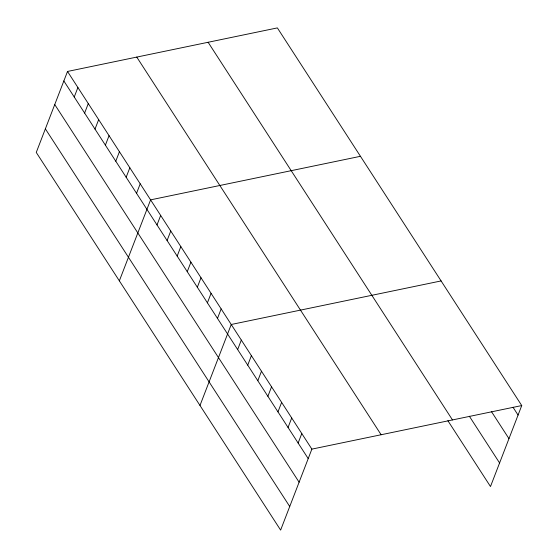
<?xml version="1.0" encoding="UTF-8"?>
<svg xmlns="http://www.w3.org/2000/svg" width="558" height="558" viewBox="0 0 558 558"><rect width="100%" height="100%" fill="white"/><g stroke="black" fill="none" stroke-linecap="round" stroke-linejoin="round"><path stroke-width="0.84" d="M67.511 71.459L36.263 152.439L280.625 530.1L311.873 449.12L67.511 71.459L277.375 27.9L521.737 405.561L490.489 486.541L447.879 420.69M74.235 97.008L77.897 87.508M84.621 113.065L88.283 103.558M95.006 129.114L98.668 119.607M105.385 145.164L109.054 135.657M115.771 161.213L119.44 151.713M126.157 177.263L129.826 167.763M136.543 193.312L140.211 183.812M119.349 280.841L150.597 199.862L360.454 156.303M157.007 224.944L160.676 215.437M167.093 240.526L170.755 231.019M177.172 256.101L180.834 246.594M187.251 271.683L190.92 262.176M197.33 287.258L200.999 277.751M207.409 302.834L211.077 293.334M217.487 318.416L221.156 308.909M199.987 405.471L231.235 324.491L441.092 280.932M237.652 349.573L241.314 340.066M247.731 365.148L251.4 355.648M257.81 380.73L261.479 371.223M267.889 396.306L271.558 386.806M277.968 411.888L281.637 402.381M288.047 427.463L291.715 417.963M298.132 443.045L301.794 433.538M311.873 449.12L521.737 405.561M513.025 407.277L518.068 415.068M491.556 411.748L508.966 438.651M469.348 416.219L499.584 462.959M208.12 42.275L452.482 419.937M136.766 57.083L381.128 434.745M63.849 80.959L308.211 458.62M54.747 104.548L299.109 482.21M45.365 128.849L289.728 506.511"/></g></svg>
